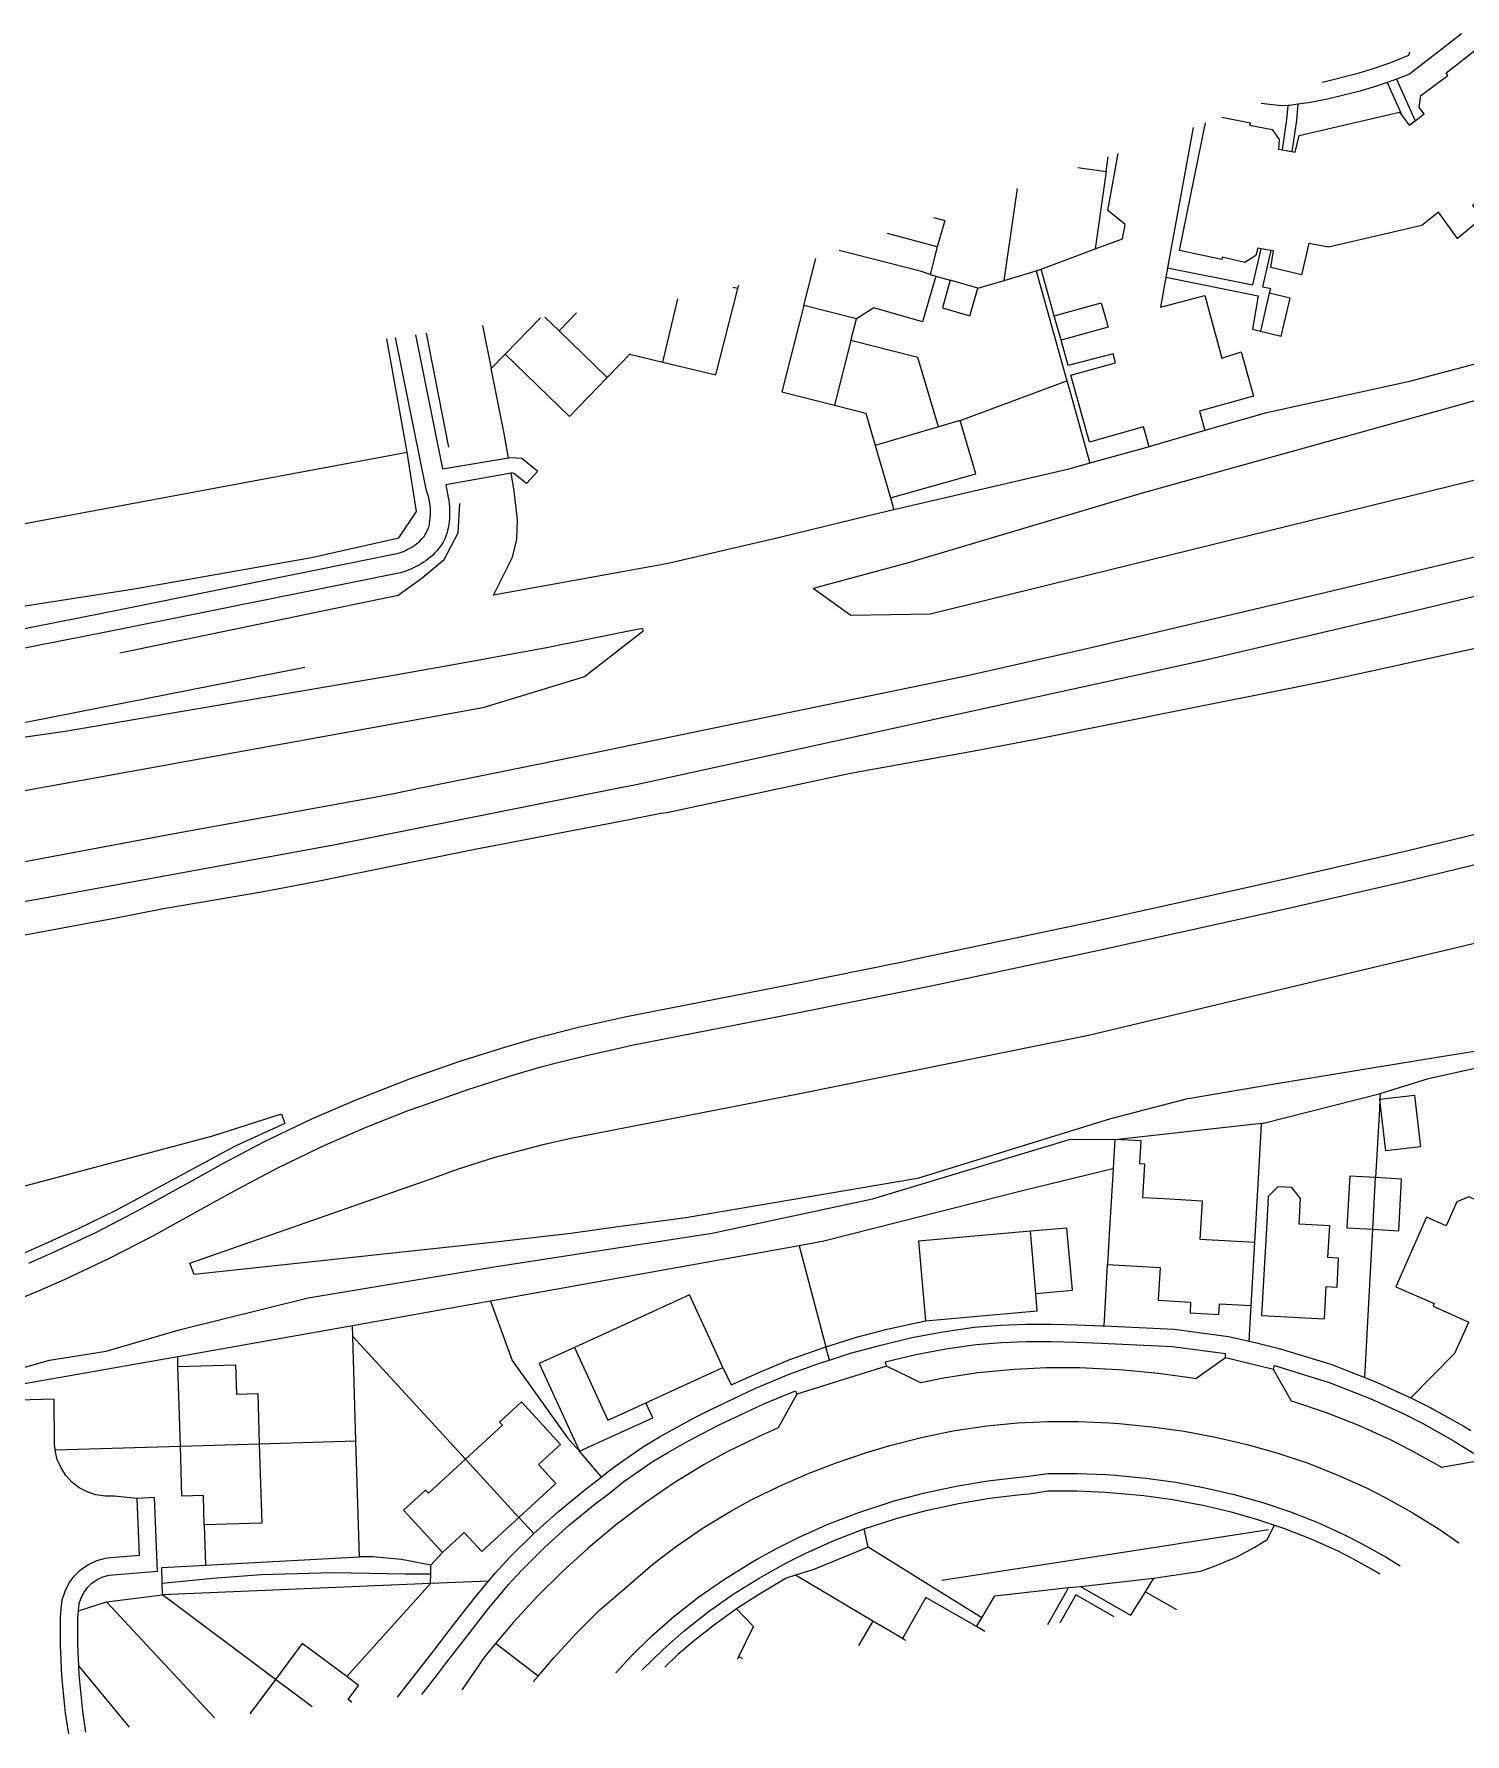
# Model space of a CAD drawing. Header units: millimetres. Extents: x 111502 to 977541, y 8702 to 1044108.
# Drawn here: x 975158.1 to 975304.8, y 473889.9 to 474064.1 of the extents above; entities that cross this region are included whole.
import ezdxf

# ---------------------------------------------------------------- set-up
doc = ezdxf.new("R2010")
doc.units = ezdxf.units.MM
doc.header["$LTSCALE"] = 0.25
doc.layers.add('X HVSS Site Background', color=8, linetype='Continuous')

# ---------------------------------------------------------------- blocks, each defined once
blk = doc.blocks.new('OS MAP')
at = {"layer": 'X HVSS Site Background'}
for points in [[(488769.7, 238492.55), (488830.45, 238500), (488839, 238501.05), (488874.25, 238506.05), (488909.4, 238511.55), (488940.2, 238516.8), (488970.95, 238522.45), (489000, 238528.25), (489001.6, 238528.55), (489060.15, 238541.35), (489081.35, 238546.35), (489102.5, 238551.45), (489123.6, 238556.8), (489144.65, 238562.4), (489161.35, 238567.2), (489168.55, 238569.3), (489175.85, 238571.4), (489196.65, 238577.85)], [(489086.22, 238605.47), (489083.33, 238603.24), (489080.89, 238601.36), (489079.57, 238600.83)], [(489080.91, 238603.62), (489080.8, 238603.26), (489078.94, 238602.52), (489077.16, 238601.89), (489075.35, 238601.34), (489072.1, 238600.54), (489071.99, 238600.52)], [(489081.49, 238596.58), (489082.4, 238597.27), (489081.9, 238597.93), (489082.05, 238599.17), (489084.82, 238601.22), (489084.67, 238601.5), (489088.22, 238604.24), (489096.93, 238592.91), (489093.35, 238590.11), (489093.18, 238590.25), (489090.44, 238588.2), (489089.16, 238588.38), (489088.67, 238588.96), (489088.33, 238588.69)], [(489088.55, 238568.15), (489053.5, 238558.4), (489029.65, 238551.3), (489019.75, 238548.65)], [(489078.61, 238600.49), (489077.72, 238600.18), (489075.83, 238599.6), (489072.48, 238598.78), (489070.54, 238598.41), (489069.45, 238598.26)], [(489079.57, 238600.83), (489078.61, 238600.49)], [(489078.61, 238600.49), (489080.16, 238597.09)], [(489079.57, 238600.83), (489081.49, 238596.58)], [(489187.7, 238599.85), (489187.05, 238598.75), (489186.35, 238597.65), (489184.85, 238595.55), (489184, 238594.55), (489183.15, 238593.6), (489181.95, 238592.35), (489180.25, 238590.85), (489178.45, 238589.5), (489176.55, 238588.25), (489174.15, 238586.7), (489172, 238585.4), (489169.85, 238584.15), (489167.65, 238583), (489164.2, 238581.35), (489161.7, 238580.25), (489159.15, 238579.25), (489155.1, 238577.75), (489152.5, 238576.9), (489149.9, 238576.1), (489147.2, 238575.4), (489089.05, 238560.1), (489031.75, 238546)], [(489068.42, 238598.13), (489067.79, 238598.09), (489065.69, 238598.33)], [(489069.45, 238598.26), (489068.63, 238598.14), (489068.42, 238598.13)], [(489069.45, 238598.26), (489069.31, 238596.6), (489068.84, 238593.43)], [(489061.66, 238596.93), (489064.61, 238596.35), (489064.51, 238596.13), (489066.81, 238595.68), (489067.52, 238594.64), (489067.46, 238593.67), (489067.85, 238593.6)], [(489068.42, 238598.13), (489068.3, 238596.72), (489067.85, 238593.6)], [(489068.84, 238593.43), (489069.19, 238593.37), (489069.57, 238595.07), (489079.89, 238597.44), (489080.16, 238597.09)], [(489080.16, 238597.09), (489080.88, 238596.12), (489081.49, 238596.58)], [(489058.71, 238595.9), (489056.09, 238581.51)], [(489065.69, 238583.46), (489065.34, 238583.52), (489065.15, 238582.75), (489064.01, 238582.05), (489061.69, 238582.59), (489061.65, 238582.34), (489057.31, 238583.28), (489059.99, 238596.35)], [(489048.67, 238583.44), (489051.47, 238584.48), (489051.74, 238585.96), (489049.97, 238587.39), (489051.03, 238593.23)], [(489067.85, 238593.6), (489068.84, 238593.43)], [(489046.91, 238591.8), (489049.8, 238591.39)], [(489049.8, 238591.39), (489048.67, 238583.44)], [(489049.8, 238591.39), (489050.01, 238592.88)], [(489039.34, 238580.21), (489040.7, 238589.64)], [(489153.09, 238589.79), (489141.59, 238584.57), (489132.69, 238583.6), (489080.76, 238569.81), (489066.09, 238566.61), (489059.92, 238564.82)], [(489087.54, 238588.06), (489087.35, 238587.9), (489088.41, 238586.65), (489085.81, 238584.5), (489083.87, 238587.21), (489082.18, 238585.85), (489072.6, 238583.62), (489070.59, 238584), (489069.84, 238580.8), (489066.69, 238581.54), (489066.94, 238583.23), (489066.67, 238583.28)], [(489032.1, 238586.65), (489033.25, 238586.35), (489032.48, 238583.67)], [(489032.48, 238583.67), (489027.39, 238585.02)], [(489031.76, 238580.83), (489030.85, 238581.14), (489022.43, 238583.29)], [(489032.48, 238583.67), (489031.76, 238580.83)], [(489043.13, 238581.38), (489048.67, 238583.44)], [(489056.09, 238581.51), (489064.83, 238579.76), (489065.69, 238583.46)], [(489066.67, 238583.28), (489065.69, 238583.46)], [(489066.67, 238583.28), (489065.82, 238579.57), (489066.53, 238579.42), (489066.64, 238579.4), (489066.52, 238578.91)], [(489018.81, 238577.65), (489020.04, 238582.46)], [(489031.76, 238580.83), (489032.34, 238580.66)], [(489039.34, 238580.21), (489042.62, 238581.19)], [(489042.62, 238581.19), (489043.13, 238581.38)], [(489042.62, 238581.19), (489045.77, 238569.93)], [(489044.48, 238576.58), (489043.13, 238581.38)], [(489056.09, 238581.51), (489055.92, 238580.53)], [(489004.34, 238571.83), (489009.79, 238570.52), (489012.04, 238579.38)], [(489012.04, 238579.38), (489011.53, 238579.5)], [(489012.04, 238579.38), (489012.12, 238579.71)], [(489032.34, 238580.66), (489030.97, 238575.96), (489025.98, 238577.42), (489024.19, 238576.28)], [(489032.34, 238580.66), (489033.82, 238580.23)], [(489033.82, 238580.23), (489033.01, 238577.42), (489035.82, 238576.6), (489036.64, 238579.41)], [(489036.64, 238579.41), (489033.82, 238580.23)], [(489036.64, 238579.41), (489039.34, 238580.21)], [(489055.92, 238580.53), (489055.36, 238577.47), (489059.92, 238578.68), (489061.66, 238572.23), (489063.63, 238572.91), (489064.92, 238568.36), (489059.37, 238566.81), (489059.92, 238564.82)], [(489055.92, 238580.53), (489065.38, 238578.63), (489064.79, 238575.2), (489065.61, 238575.01)], [(489004.34, 238571.83), (489005.89, 238578.31)], [(489018.81, 238577.65), (489016.56, 238568.8), (489021.93, 238567.44)], [(489024.19, 238576.28), (489018.81, 238577.65)], [(489044.48, 238576.58), (489049.29, 238577.93), (489049.99, 238575.43), (489045.18, 238574.08)], [(489065.61, 238575.01), (489067.75, 238574.51), (489068.66, 238578.41), (489066.52, 238578.91)], [(489066.52, 238578.91), (489065.61, 238575.01)], [(488985.86, 238575.58), (488986.75, 238571.17)], [(488991.8, 238576.39), (488988.17, 238572.64)], [(488993.71, 238575.04), (488992.26, 238576.45)], [(488995.5, 238576.89), (488993.71, 238575.04)], [(489023.62, 238574.05), (489024.19, 238576.28)], [(489045.18, 238574.08), (489044.48, 238576.58)], [(488937.32, 238544.24), (488947.03, 238546.15), (488977.24, 238552.25), (488977.54, 238552.35), (488977.74, 238552.43), (488977.95, 238552.52), (488978.14, 238552.62), (488978.33, 238552.73), (488978.53, 238552.85), (488978.72, 238552.96), (488978.9, 238553.09), (488979.08, 238553.22), (488979.25, 238553.36), (488979.42, 238553.5), (488979.57, 238553.65), (488979.72, 238553.82), (488979.86, 238553.98), (488979.98, 238554.16), (488980.09, 238554.35), (488980.19, 238554.54), (488980.29, 238554.78), (488980.34, 238554.92), (488980.37, 238555.06), (488980.41, 238555.21), (488980.43, 238555.36), (488980.46, 238555.51), (488980.47, 238555.65), (488980.49, 238555.8), (488980.5, 238555.95), (488980.51, 238556.11), (488980.52, 238556.26), (488980.52, 238556.63), (488980.51, 238556.88), (488980.49, 238557.13), (488980.46, 238557.37), (488980.41, 238557.62), (488980.36, 238557.86), (488980.3, 238558.1), (488980.23, 238558.34), (488980.15, 238558.58), (488980.06, 238558.81), (488976.93, 238574.36)], [(488978.13, 238562.6), (488976.03, 238574.24)], [(488978.99, 238574.64), (488981.75, 238560.9), (488988.52, 238562.03)], [(488980.06, 238574.79), (488982.38, 238563.13)], [(488993.71, 238575.04), (488998.64, 238570.26)], [(489023.62, 238574.05), (489021.93, 238567.44)], [(489032.62, 238565.2), (489030.5, 238572.3), (489023.62, 238574.05)], [(489054.2, 238563.17), (489053.64, 238565.21), (489048.09, 238563.62), (489046.16, 238570.49), (489050.74, 238571.75), (489050.53, 238572.69), (489045.91, 238571.48), (489045.18, 238574.08)], [(488988.17, 238572.64), (488986.75, 238571.17)], [(488988.17, 238572.64), (488994.77, 238566.26), (488998.64, 238570.26)], [(488998.64, 238570.26), (489000, 238571.67), (489000.95, 238572.65), (489004.34, 238571.83)], [(488988.52, 238562.03), (488988.09, 238564.54), (488986.75, 238571.17)], [(489034.83, 238565.85), (489045.77, 238569.93)], [(489045.77, 238569.93), (489045.99, 238569.13), (489048.13, 238561.47)], [(489150.91, 238568.87), (489149.85, 238568.55), (489135.7, 238564.65), (489125.75, 238561.85), (489121.9, 238560.8), (489107.7, 238557.15), (489096.85, 238554.2), (489093.15, 238553.2), (489070.8, 238547.85), (489048.4, 238542.6), (489047.82, 238542.47)], [(489021.93, 238567.44), (489025.14, 238566.62), (489026.11, 238563.29)], [(489032.62, 238565.2), (489026.11, 238563.29)], [(489027.67, 238557.94), (489036.43, 238560.38), (489034.83, 238565.85)], [(489034.83, 238565.85), (489032.62, 238565.2)], [(489059.92, 238564.82), (489054.52, 238563.26), (489054.2, 238563.17)], [(488911.02, 238554.05), (488911.32, 238551.24), (488911.68, 238544.01), (488912.46, 238543.25), (488931.02, 238545.62), (488950.14, 238548.62), (488968.32, 238551.81), (488977.26, 238553.82), (488979.07, 238556.53), (488978.13, 238562.6)], [(488911.02, 238554.05), (488919.17, 238552.77), (488928.81, 238553.41), (488978.13, 238562.6)], [(488988.52, 238562.03), (488988.66, 238562.05), (488989.87, 238562.01), (488991.54, 238560.65), (488990.35, 238559.41), (488989.07, 238560.43), (488988.85, 238560.48), (488988.79, 238560.47)], [(489026.11, 238563.29), (489027.67, 238557.94)], [(489054.2, 238563.17), (489048.13, 238561.47)], [(488988.79, 238560.47), (488982.11, 238559.28), (488982.34, 238557.98), (488982.4, 238557.66), (488982.44, 238557.33), (488982.46, 238557.01), (488982.48, 238556.67), (488982.47, 238556.2), (488982.46, 238555.82), (488982.42, 238555.45), (488982.4, 238555.24), (488982.37, 238555.03), (488982.33, 238554.81), (488982.28, 238554.6), (488982.22, 238554.37), (488982.13, 238554.11), (488981.98, 238553.73), (488981.81, 238553.39), (488981.62, 238553.09), (488981.42, 238552.8), (488981.2, 238552.53), (488980.98, 238552.29), (488980.75, 238552.06), (488980.52, 238551.86), (488980.28, 238551.67), (488980.04, 238551.49), (488979.8, 238551.33), (488979.56, 238551.18), (488979.31, 238551.03), (488979.05, 238550.88), (488978.79, 238550.75), (488978.51, 238550.63), (488978.22, 238550.51), (488977.88, 238550.39), (488977.46, 238550.25), (488947.42, 238544.19), (488937.7, 238542.27)], [(489028.03, 238556.69), (489025.28, 238556.05), (489016.47, 238553.89), (489004.89, 238551.21), (489000, 238550.32), (488986.97, 238547.95), (488988.92, 238551.84), (488989.36, 238553.69), (488989.45, 238555.67), (488989.1, 238558.65), (488988.79, 238560.47)], [(489048.13, 238561.47), (489045.83, 238560.82), (489028.03, 238556.69)], [(488931.75, 238511.8), (488948.3, 238514.9), (488953.15, 238515.85), (488963.4, 238517.6), (488968.75, 238518.6), (488985.25, 238521.95), (488987.6, 238522.4), (489000, 238524.8), (489004.15, 238525.6), (489004.75, 238525.7), (489023.6, 238529.7), (489036.25, 238532), (489042.55, 238533.2), (489058.2, 238536.35), (489068.5, 238538.4), (489072.2, 238539.15), (489086.55, 238542.3), (489093.45, 238543.75)], [(488948.67, 238542.04), (488977.22, 238547.96), (488979.66, 238549.73), (488981.93, 238551.62), (488983.35, 238554.36), (488983.54, 238557.34)], [(489027.67, 238557.94), (489028.03, 238556.69)], [(489031.75, 238546), (489023.62, 238545.86), (489019.75, 238548.65)], [(489002.27, 238544.55), (489000, 238544.1), (488992.4, 238542.55), (488984.2, 238541.05), (488975.95, 238539.6), (488943.05, 238534), (488918.15, 238530.45), (488902.35, 238528.55), (488901.7, 238528.4), (488901.35, 238528.3), (488901.05, 238528.15), (488900.45, 238527.75), (488900, 238527.3), (488899.75, 238527), (488899.6, 238526.7), (488899.4, 238526.4), (488899.3, 238526.05), (488900.7, 238517.15), (488908, 238518.55)], [(489002.27, 238544.55), (489002.3, 238544.25), (489000, 238542.46), (488996.32, 238539.59), (488985.9, 238536.4), (488935.3, 238527.25), (488923.15, 238525.5), (488913.65, 238524.15), (488909.2, 238523.55), (488908.9, 238523.4), (488908.65, 238523.25), (488908.35, 238523), (488908.05, 238522.7), (488907.85, 238522.45), (488907.55, 238521.85), (488907.35, 238521.25), (488908, 238518.55)], [(489047.82, 238542.47), (489035.1, 238539.6), (489022.37, 238536.97)], [(488927.72, 238532.72), (488967.64, 238540.58)], [(489022.37, 238536.97), (489000, 238532.35), (488998.41, 238532.02)], [(489105.35, 238527.75), (489080.45, 238521.7), (489068.3, 238518.9), (489064.95, 238518.15), (489048.3, 238514.45), (489031.25, 238510.85), (489028.9, 238510.35), (489017.75, 238508.1), (489000.45, 238504.7), (489000, 238504.6), (488995.7, 238503.65), (488991, 238502.45), (488988.2, 238501.65), (488983.3, 238500.1), (488983, 238500), (488978.45, 238498.4), (488977.05, 238497.85), (488972.7, 238496.15), (488968.4, 238494.3), (488967.6, 238493.9), (488963.4, 238491.9), (488959.25, 238489.7), (488956.45, 238488.15), (488950.7, 238484.95), (488946.25, 238482.65), (488941.75, 238480.55), (488939.3, 238479.45)], [(488998.41, 238532.02), (488989.85, 238530.25), (488979.01, 238528.06)], [(488979.01, 238528.06), (488976.75, 238527.6), (488973.85, 238527.05), (488954.25, 238523.5), (488938.75, 238520.6), (488925, 238518.15), (488908.75, 238515.45)], [(489092.7, 238521.55), (489081.15, 238518.75), (489068.95, 238515.95), (489065.6, 238515.2), (489048.9, 238511.5), (489031.85, 238507.9), (489029.5, 238507.4), (489018.3, 238505.15), (489001.15, 238501.8), (489000, 238501.55), (488996.5, 238500.75), (488993.45, 238500), (488991.85, 238499.6), (488989.15, 238498.8), (488984.3, 238497.25), (488979.5, 238495.55), (488978.2, 238495.1), (488973.9, 238493.4), (488969.65, 238491.55), (488969, 238491.25), (488964.85, 238489.25), (488960.75, 238487.1), (488957.9, 238485.5), (488952, 238482.25), (488947.5, 238479.95), (488942.95, 238477.8), (488940.45, 238476.7), (488935.75, 238474.75)], [(488955.85, 238479.5), (488980.85, 238488.25), (488983.3, 238489.15), (488987.15, 238490.35), (488989.7, 238491.05), (488992.2, 238491.7), (488994.9, 238492.3), (489000, 238493.3), (489018.4, 238496.9), (489033.8, 238500), (489048, 238502.85), (489117.4, 238519.4)], [(489096.77, 238502.65), (489083.93, 238500.61), (489067.07, 238497.85), (489058, 238496.29), (489050.23, 238494.28), (489030.46, 238488.19), (489006.7, 238484.15), (489000, 238483.25), (488994.9, 238482.55), (488987.2, 238481.65), (488956.3, 238478.35), (488955.85, 238479.5)], [(488965.25, 238494.8), (488965.6, 238493.8), (488960.5, 238491.5), (488948.25, 238484.9), (488944.45, 238483.05), (488940.65, 238481.3), (488936.8, 238479.65), (488931.55, 238477.55), (488927.6, 238476.1), (488923.65, 238474.7), (488919.55, 238473.4), (488910.2, 238471.05), (488909.95, 238471.05), (488909.65, 238471.1), (488909.15, 238471.3), (488908.8, 238471.5), (488908.4, 238471.9), (488908.25, 238472.1), (488908.05, 238472.6), (488907.95, 238473), (488903.55, 238500), (488902.8, 238504.5), (488910.2, 238505.7)], [(488910.2, 238505.7), (488911.15, 238500), (488914.2, 238482.3), (488914.45, 238482.1), (488914.75, 238481.9), (488915.2, 238481.65), (488915.5, 238481.55), (488915.85, 238481.45), (488916.3, 238481.4), (488958.2, 238492.55), (488965.25, 238494.8)], [(489077.9, 238496.9), (489082.86, 238498.41), (489094.35, 238500.98), (489099.62, 238502.22)], [(489065.73, 238493.84), (489065.92, 238493.86), (489077.8, 238496.87), (489077.9, 238496.9)], [(489077.86, 238496.31), (489077.81, 238495.29), (489077.43, 238488.27)], [(489077.9, 238496.9), (489077.86, 238496.31)], [(489077.86, 238496.31), (489081.41, 238496.72), (489081.45, 238496.38), (489082.02, 238491.41), (489078.47, 238491), (489077.97, 238495.34), (489077.86, 238496.31)], [(489050.67, 238492.19), (489065.73, 238493.84)], [(489065.03, 238481.62), (489065.65, 238492.42), (489065.73, 238493.84)], [(488928.05, 238471.95), (488926.98, 238469.83), (488926.92, 238469.03), (488928.2, 238467.64), (488930.21, 238467.17), (488933.23, 238467.22), (488941.45, 238469.56), (488947.27, 238470.49), (488954.9, 238472.71), (488967.97, 238475.95), (488987.05, 238479.11), (489009.41, 238482.58), (489025.85, 238486.09), (489046.13, 238492.21), (489050.67, 238492.19)], [(489050.67, 238492.19), (489050.54, 238489.85), (489050.5, 238489.16)], [(489065.03, 238481.62), (489059.43, 238481.94), (489059.66, 238485.85), (489055.72, 238486.08), (489055.72, 238486.08), (489053.57, 238486.2), (489053.76, 238489.66), (489053.25, 238489.69), (489053.25, 238489.73), (489053.26, 238489.74), (489053.39, 238492.03), (489050.67, 238492.19)], [(489050.5, 238489.16), (489050.49, 238489.16), (489041.37, 238486.94), (489020.85, 238481.75), (489018.31, 238481.28)], [(489050.5, 238489.16), (489050.34, 238486.38), (489050.11, 238482.47), (489049.94, 238479.35)], [(489066.26, 238483.67), (489065.73, 238474.14), (489072.19, 238473.78), (489072.37, 238477.11), (489073.47, 238477.05), (489073.63, 238480.01), (489072.54, 238480.07), (489072.72, 238483.31), (489069.59, 238483.48), (489069.74, 238486.14), (489068.85, 238487.26), (489067.4, 238487.34), (489066.41, 238486.32), (489066.26, 238483.67)], [(489077.43, 238488.27), (489074.77, 238488.41), (489074.48, 238483.12), (489077.14, 238482.97)], [(489077.14, 238482.97), (489077.43, 238488.27)], [(489077.14, 238482.97), (489079.8, 238482.83), (489080.09, 238488.12), (489077.43, 238488.27)], [(489090.23, 238480.88), (489089.52, 238481.19), (489090.6, 238483.64), (489090.14, 238484.92), (489086.98, 238486.31), (489085.74, 238485.78), (489084.66, 238483.33), (489082.63, 238484.23), (489079.49, 238477.09), (489083.43, 238475.36), (489083.31, 238475.08), (489086.97, 238473.47)], [(489042.03, 238482.77), (489030.57, 238481.77), (489031.28, 238473.6)], [(489042.58, 238476.39), (489046.33, 238476.73), (489045.78, 238483.1), (489042.03, 238482.77)], [(489042.58, 238476.39), (489042.03, 238482.77)], [(489064.66, 238475.16), (489065.03, 238481.62)], [(489076.31, 238467.78), (489077.14, 238482.97)], [(489018.31, 238481.28), (489000, 238478), (488986.66, 238475.61)], [(489018.31, 238481.28), (489021.06, 238470.94)], [(489049.59, 238473.07), (489049.69, 238474.88), (489049.94, 238479.35)], [(489049.94, 238479.35), (489055.32, 238479.04), (489055.13, 238475.7), (489058.46, 238475.51), (489058.4, 238474.41), (489061.36, 238474.25), (489061.42, 238475.34), (489064.66, 238475.16)], [(489009.35, 238471.3), (489007.08, 238476.26), (489000, 238473.02), (488995.29, 238470.87)], [(489031.28, 238473.6), (489042.74, 238474.6), (489042.58, 238476.39)], [(488986.66, 238475.61), (488982.42, 238474.85), (488972.53, 238473.07)], [(488986.66, 238475.61), (488988.88, 238469.53), (488994.58, 238461.61), (488995.79, 238460.22)], [(489064.45, 238471.52), (489064.66, 238475.16)], [(488972.53, 238473.07), (488954.6, 238469.9)], [(488972.56, 238471.99), (488972.53, 238473.07)], [(489021.06, 238470.94), (489024.19, 238471.91), (489027.36, 238472.75), (489031.28, 238473.6)], [(489021.42, 238469.57), (489023.59, 238470.27), (489026.69, 238471.11), (489029.89, 238471.87), (489033.07, 238472.48), (489036.28, 238472.93)], [(489036.28, 238472.93), (489038.95, 238473.15), (489041.58, 238473.24), (489044.19, 238473.24), (489045.65, 238473.2)], [(489045.65, 238473.2), (489046.8, 238473.17), (489049.37, 238473.08), (489049.59, 238473.07)], [(489049.59, 238473.07), (489056.76, 238472.72), (489062.34, 238471.99), (489064.45, 238471.52)], [(489085.55, 238470.26), (489086.97, 238473.47)], [(488972.88, 238461.3), (488972.56, 238471.99)], [(488984.1, 238459.42), (488972.56, 238471.99)], [(489010.49, 238468.8), (489009.35, 238471.3)], [(489062.02, 238469.8), (489062.03, 238470.22), (489056.6, 238470.93), (489049.3, 238471.28), (489046.74, 238471.37), (489044.17, 238471.44), (489041.61, 238471.44), (489039.05, 238471.35), (489036.48, 238471.14), (489033.36, 238470.7), (489030.27, 238470.11), (489027.13, 238469.37), (489027.29, 238468.95)], [(489064.45, 238471.52), (489065.22, 238471.35), (489067.53, 238470.74), (489072.82, 238469.15), (489076.31, 238467.78)], [(488954.6, 238469.9), (488935.18, 238466.49)], [(488954.63, 238468.9), (488954.6, 238469.9)], [(488995.29, 238470.87), (488991.67, 238469.22), (488995.79, 238460.22)], [(488995.29, 238470.87), (488998.7, 238463.41), (489000, 238464), (489002.61, 238465.2)], [(489010.49, 238468.8), (489011.36, 238467.02), (489014.34, 238468.38), (489017.38, 238469.62), (489021.06, 238470.94)], [(489013.05, 238466.3), (489013.96, 238466.73), (489017.3, 238468.11), (489020.52, 238469.28), (489021.42, 238469.57)], [(489021.42, 238469.57), (489021.06, 238470.94)], [(489062.02, 238469.8), (489058.98, 238467.65), (489058.66, 238467.71), (489055.13, 238468.2), (489051.59, 238468.54), (489050.4, 238468.62), (489047.05, 238468.76), (489043.7, 238468.76), (489040.36, 238468.62), (489037.02, 238468.3), (489036.64, 238468.26), (489033.11, 238467.72), (489030.79, 238467.24), (489027.29, 238468.95)], [(489066.97, 238468.59), (489062.02, 238469.8)], [(489081.03, 238465.71), (489085.55, 238470.26)], [(488954.63, 238468.9), (488960.53, 238469.07), (488960.62, 238466.08), (488962.82, 238466.14), (488962.97, 238461)], [(488954.88, 238460.76), (488954.72, 238465.9), (488954.63, 238468.9)], [(489002.61, 238465.2), (489010.49, 238468.8)], [(489027.29, 238468.95), (489018.09, 238466.07)], [(489066.97, 238468.59), (489067.07, 238469), (489072.66, 238467.28), (489076.88, 238465.62), (489080.24, 238464.09), (489082.41, 238462.99), (489085.49, 238461.27), (489088.46, 238459.43), (489088.85, 238459.18), (489091.86, 238457.11), (489094.8, 238454.89), (489095.26, 238454.51)], [(489092.04, 238453.24), (489091.5, 238456.75), (489088.57, 238458.76), (489088.19, 238459.01), (489087.87, 238459.21), (489084.18, 238458.55), (489083.97, 238458.68), (489081, 238460.34), (489078.94, 238461.39), (489075.71, 238462.86), (489072.4, 238464.16), (489069.03, 238465.29), (489068.81, 238465.35), (489066.97, 238468.59)], [(489076.31, 238467.78), (489077.58, 238467.28), (489081.03, 238465.71)], [(488979.63, 238435.3), (488981.23, 238437.35), (488982.17, 238438.56), (488984.26, 238441.25), (488986.34, 238443.94), (488988.51, 238446.56), (488989.85, 238448.02), (488992.26, 238450.41), (488994.79, 238452.69), (488997.42, 238454.85), (488998.86, 238455.94), (489000, 238456.85), (489000.34, 238457.12), (489003.24, 238459.13), (489004.91, 238460.13), (489006.61, 238461.09), (489008.33, 238462), (489010.06, 238462.89), (489014.69, 238465.08), (489017.95, 238466.43), (489018.09, 238466.07)], [(489018.09, 238466.07), (489016.18, 238462.61), (489013.98, 238461.65), (489010.95, 238460.16), (489008.57, 238458.86), (489005.5, 238456.99), (489002.53, 238454.95), (489000, 238453.04), (488999.66, 238452.78), (488996.89, 238450.48), (488996.69, 238450.3), (488994.02, 238447.88), (488991.46, 238445.35), (488989.02, 238442.7), (488987.19, 238440.53)], [(488998.06, 238457.61), (488998.88, 238458.26), (488999.27, 238458.57), (489000, 238459.08), (489002.26, 238460.64), (489004, 238461.69), (489005.75, 238462.67), (489007.5, 238463.6), (489009.26, 238464.5), (489013.05, 238466.3)], [(488942.03, 238460.38), (488941.98, 238460.98), (488941.94, 238465.56), (488937.01, 238465.44)], [(488989.57, 238453.45), (488993.37, 238456.93), (488991.59, 238458.87), (488993.84, 238460.93), (488989.85, 238465.28), (488987.6, 238463.21), (488987.89, 238462.9), (488984.1, 238459.42)], [(488995.79, 238460.22), (488999.4, 238461.87), (489000, 238462.14), (489003.31, 238463.65), (489002.61, 238465.2)], [(489081.03, 238465.71), (489083.09, 238464.66), (489083.26, 238464.57), (489086.41, 238462.82), (489087.19, 238462.34)], [(488991.56, 238437.17), (488993.15, 238439.06), (488995.42, 238441.53), (488997.89, 238443.97), (489000, 238445.79), (489003.31, 238448.65), (489005.75, 238450.49), (489008.49, 238452.37), (489011.32, 238454.1), (489013.48, 238455.28), (489016.29, 238456.66), (489019.16, 238457.91), (489022.1, 238459.03), (489025.12, 238460.05), (489027.63, 238460.8), (489030.86, 238461.63), (489034.09, 238462.31), (489037.34, 238462.8), (489037.57, 238462.83), (489040.74, 238463.13), (489043.82, 238463.26), (489046.94, 238463.26), (489050.1, 238463.13), (489051.14, 238463.06), (489054.49, 238462.74), (489057.78, 238462.28), (489061.02, 238461.68), (489064.25, 238460.92), (489067.41, 238460.03), (489070.52, 238458.99), (489073.56, 238457.79), (489076.55, 238456.44), (489078.41, 238455.49), (489081.18, 238453.94), (489083.94, 238452.23), (489084.15, 238452.09), (489085.96, 238450.85)], [(488942.03, 238460.38), (488954.88, 238460.76)], [(488954.88, 238460.76), (488962.97, 238461)], [(488957.32, 238452.68), (488957.23, 238455.68), (488955.03, 238455.61), (488954.88, 238460.76)], [(488962.97, 238461), (488963.12, 238455.85), (488963.22, 238452.85), (488957.32, 238452.68)], [(488962.97, 238461), (488972.88, 238461.3)], [(488973.23, 238449.4), (488972.88, 238461.3)], [(488950.44, 238455.4), (488948.09, 238455.63), (488947.15, 238455.61), (488946.22, 238455.75), (488945.33, 238456.05), (488944.5, 238456.48), (488943.78, 238457.04), (488943.14, 238457.73), (488942.64, 238458.51), (488942.26, 238459.38), (488942.04, 238460.29), (488942.03, 238460.38)], [(488984.1, 238459.42), (488980.3, 238455.93), (488980.01, 238456.25), (488977.76, 238454.19), (488981.74, 238449.84)], [(488989.57, 238453.45), (488984.1, 238459.42)], [(488997.34, 238458.44), (488995.79, 238460.22)], [(488991.11, 238451.79), (488993.67, 238454.09), (488996.33, 238456.27), (488997.67, 238457.3), (488998.06, 238457.61)], [(488998.06, 238457.61), (488997.34, 238458.44)], [(488999.54, 238437.53), (489000, 238438.02), (489001.01, 238439.12), (489003.19, 238441.26), (489005.48, 238443.28), (489008.05, 238445.3), (489010.66, 238447.12), (489013.36, 238448.8), (489014.12, 238449.22), (489016.14, 238450.34), (489018.39, 238451.47), (489021.38, 238452.79), (489024.45, 238453.96), (489027.56, 238454.98), (489028.05, 238455.13), (489031.21, 238455.97), (489034.42, 238456.66), (489037.65, 238457.19), (489040.91, 238457.57), (489041.59, 238457.63), (489043.82, 238457.96), (489046.83, 238457.96), (489049.81, 238457.84), (489050.71, 238457.78), (489053.87, 238457.48), (489056.93, 238457.05), (489059.93, 238456.49), (489062.92, 238455.79), (489065.85, 238454.96), (489068.71, 238454.01), (489071.5, 238452.91), (489074.25, 238451.66), (489075.91, 238450.82), (489078.49, 238449.37), (489079.93, 238448.48)], [(488943.43, 238431.25), (488943.11, 238433.37), (488943.03, 238434.08), (488942.73, 238437.22), (488942.59, 238440.38), (488942.6, 238443.23), (488942.64, 238444.07), (488942.76, 238445), (488943.05, 238445.9), (488943.48, 238446.74), (488943.99, 238447.44), (488944.66, 238448.1), (488945.44, 238448.63), (488946.3, 238449.03), (488947.21, 238449.28), (488947.76, 238449.35), (488950.67, 238449.57), (488950.44, 238455.4)], [(488944.42, 238443.87), (488944.42, 238443.89), (488944.51, 238444.61), (488944.71, 238445.21), (488945.01, 238445.8), (488945.35, 238446.27), (488945.8, 238446.71), (488946.33, 238447.07), (488946.92, 238447.34), (488947.56, 238447.52), (488947.94, 238447.57), (488952.53, 238447.92), (488952.23, 238455.47), (488950.44, 238455.4)], [(489024.99, 238452.26), (489028.06, 238453.26), (489028.37, 238453.36), (489031.49, 238454.2), (489034.65, 238454.88), (489037.84, 238455.41), (489041.05, 238455.78), (489041.92, 238455.86), (489043.82, 238456.16), (489046.79, 238456.16), (489049.72, 238456.04), (489050.56, 238455.98), (489053.66, 238455.69), (489056.64, 238455.27), (489059.35, 238454.77), (489059.56, 238454.73), (489062.47, 238454.04), (489065.32, 238453.24), (489067.07, 238452.66)], [(488957.32, 238452.68), (488957.44, 238448.56)], [(488981.74, 238449.84), (488983.99, 238451.9), (488985.77, 238449.96), (488989.57, 238453.45)], [(488989.57, 238453.45), (488991.11, 238451.79)], [(489002.24, 238437.83), (489004.36, 238439.9), (489006.52, 238441.82), (489008.98, 238443.76), (489011.55, 238445.57), (489014.21, 238447.23), (489016.96, 238448.75), (489019.02, 238449.78), (489021.98, 238451.1), (489024.99, 238452.26)], [(489025.41, 238450.41), (489024.99, 238452.26)], [(489032.95, 238447), (489056.83, 238450.71), (489057.2, 238450.77), (489066.43, 238452.2)], [(489054.66, 238447.22), (489059.5, 238447.94), (489061.24, 238448.59), (489063.19, 238449.42), (489065.04, 238450.38), (489066.29, 238451.19), (489067.07, 238452.66)], [(489067.07, 238452.66), (489068.09, 238452.32), (489070.79, 238451.25), (489073.47, 238450.04), (489075.06, 238449.23), (489077.58, 238447.82), (489077.85, 238447.66)], [(488986.48, 238446.91), (488987.2, 238447.78), (488988.66, 238449.37), (488991.11, 238451.79)], [(489025.41, 238450.41), (489019.84, 238448.12), (489017.93, 238447.51)], [(489037.04, 238443.15), (489031.29, 238446.74), (489025.41, 238450.41)], [(488953.02, 238446.71), (488952.97, 238448.32), (488957.44, 238448.56)], [(488957.44, 238448.56), (488973.23, 238449.4)], [(488980.57, 238448.54), (488977.54, 238449.12), (488974.57, 238449.42), (488973.23, 238449.4)], [(488980.55, 238447.67), (488980.55, 238447.8), (488980.57, 238448.54)], [(488981.74, 238449.84), (488980.57, 238448.54)], [(488953.02, 238446.71), (488958.22, 238447.21), (488963.16, 238447.6), (488970.55, 238447.8), (488977.93, 238447.67), (488980.55, 238447.67)], [(488953.06, 238445.52), (488953.02, 238446.71)], [(488980.52, 238446.66), (488953.06, 238445.52)], [(488971.93, 238437.13), (488980.52, 238446.66)], [(488977.13, 238435.02), (488979.56, 238438.13), (488980.78, 238439.7), (488982.89, 238442.42), (488985.01, 238445.14), (488986.48, 238446.91)], [(488980.52, 238446.66), (488980.52, 238446.75), (488980.55, 238447.67)], [(488986.48, 238446.91), (488980.52, 238446.66)], [(489017.93, 238447.51), (489017, 238447.22), (489014.24, 238445.58), (489011.91, 238444.06)], [(489025.86, 238442.8), (489017.93, 238447.51)], [(489047.17, 238446.38), (489054.66, 238447.22)], [(489054.66, 238447.22), (489053.8, 238445.83)], [(488947.29, 238444.81), (488953.06, 238445.52)], [(488964.63, 238436.85), (488953.06, 238445.52)], [(489036.52, 238442.25), (489031.32, 238445.24), (489028.9, 238441.05)], [(489037.04, 238443.15), (489038.4, 238445.41), (489045.95, 238446.25)], [(489043.82, 238442.48), (489045.81, 238446), (489045.95, 238446.25)], [(489050.63, 238443.24), (489046.68, 238445.51), (489045.05, 238442.62)], [(489045.95, 238446.25), (489047.17, 238446.38)], [(489047.17, 238446.38), (489047.18, 238446.38), (489052.31, 238443.43)], [(489053.8, 238445.83), (489052.31, 238443.43)], [(489057.06, 238443.96), (489053.8, 238445.83)], [(488944.46, 238438.22), (488944.36, 238440.42), (488944.37, 238443.22), (488944.42, 238443.84), (488944.42, 238443.87)], [(488944.42, 238443.87), (488947.29, 238444.81)], [(488958.39, 238432.92), (488947.29, 238444.81)], [(489011.91, 238444.06), (489009.63, 238442.43), (489007.42, 238440.7), (489005.86, 238439.35), (489004.56, 238438.09)], [(489012.13, 238439.2), (489013.65, 238442.26), (489011.91, 238444.06)], [(489036.52, 238442.25), (489037.04, 238443.15)], [(489052.31, 238443.43), (489052.31, 238443.43)], [(489025.86, 238442.8), (489025.39, 238441.99), (489024.42, 238440.31)], [(489028.9, 238441.05), (489027.33, 238441.95), (489025.86, 238442.8)], [(489037.37, 238441.76), (489036.52, 238442.25)], [(488971.93, 238437.13), (488967.38, 238440.53), (488964.63, 238436.85)], [(488987.19, 238440.53), (488986.7, 238439.95), (488986, 238439.07), (488984.09, 238436.24), (488983.73, 238435.76)], [(488991.56, 238437.17), (488987.19, 238440.53)], [(489028.9, 238441.05), (489029.24, 238440.85)], [(488945.19, 238431.45), (488944.87, 238433.6), (488944.79, 238434.26), (488944.5, 238437.34), (488944.46, 238438.22)], [(488949.65, 238431.95), (488944.46, 238438.22)], [(489012, 238438.92), (489012.13, 238439.2)], [(489012.13, 238439.2), (489012.52, 238438.98)], [(488964.63, 238436.85), (488962, 238433.33)], [(488968.39, 238434.04), (488964.63, 238436.85)], [(488972.45, 238434.5), (488972.07, 238434.78), (488973.15, 238436.22), (488971.93, 238437.13)], [(488991.06, 238436.58), (488991.56, 238437.17)]]:
    blk.add_lwpolyline(points, dxfattribs=at)

msp = doc.modelspace()

# ---------------------------------------------------------------- block references
at = {"lineweight": 0}
msp.add_blockref('OS MAP', (486218.2, 235458.61), dxfattribs=at)

doc.saveas('drawing.dxf')
